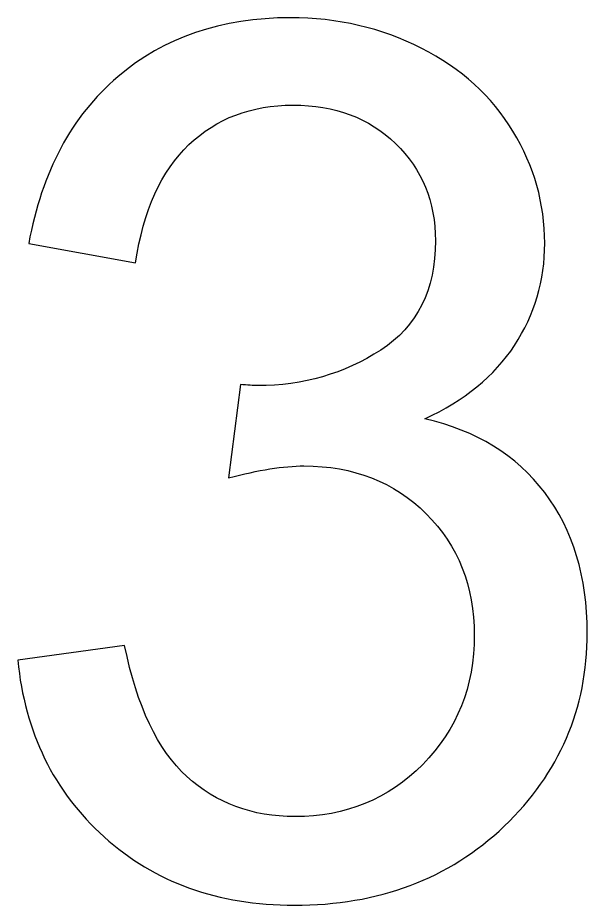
# Model space of a CAD drawing. Header units: centimetres. Extents: x -57 to 189, y -76 to 83.
# Drawn here: x -0.46 to 3.89, y 75.85 to 82.65 of the extents above; entities that cross this region are included whole.
import ezdxf

# ---------------------------------------------------------------- set-up
doc = ezdxf.new("R2010")
doc.units = ezdxf.units.CM
doc.header["$MEASUREMENT"] = 0
doc.layers.add('DEFAULT', color=7, linetype='Continuous')

msp = doc.modelspace()

# ---------------------------------------------------------------- linework, layer by layer
at = {"layer": 'DEFAULT', "color": 250}
msp.add_open_spline([(-0.46222, 77.73117), (-0.46222, 77.73117), (0.35529, 77.84265), (0.35529, 77.84265), (0.35529, 77.84265), (0.44974, 77.37815), (0.60767, 77.04372), (0.83217, 76.83934), (0.83217, 76.83934), (1.05668, 76.63496), (1.33228, 76.53277), (1.65897, 76.53277), (1.65897, 76.53277), (2.04605, 76.53277), (2.37275, 76.66593), (2.63596, 76.93224), (2.63596, 76.93224), (2.89917, 77.19855), (3.03078, 77.52834), (3.03078, 77.92161), (3.03078, 77.92161), (3.03078, 78.2963), (2.90846, 78.60596), (2.66228, 78.8506), (2.66228, 78.8506), (2.41765, 79.09368), (2.10644, 79.216), (1.7271, 79.216), (1.7271, 79.216), (1.57227, 79.216), (1.38028, 79.18503), (1.14958, 79.12465), (1.14958, 79.12465), (1.14958, 79.12465), (1.24093, 79.83997), (1.24093, 79.83997), (1.24093, 79.83997), (1.29512, 79.83378), (1.34002, 79.83068), (1.37254, 79.83068), (1.37254, 79.83068), (1.72246, 79.83068), (2.03521, 79.92203), (2.31546, 80.10318), (2.31546, 80.10318), (2.59416, 80.28434), (2.7335, 80.56303), (2.7335, 80.93927), (2.7335, 80.93927), (2.7335, 81.2381), (2.63131, 81.48583), (2.42849, 81.68246), (2.42849, 81.68246), (2.22566, 81.8791), (1.96399, 81.97664), (1.64349, 81.97664), (1.64349, 81.97664), (1.32454, 81.97664), (1.05978, 81.876), (0.84766, 81.67472), (0.84766, 81.67472), (0.63554, 81.47344), (0.49929, 81.17152), (0.4389, 80.76896), (0.4389, 80.76896), (0.4389, 80.76896), (-0.37861, 80.9176), (-0.37861, 80.9176), (-0.37861, 80.9176), (-0.27797, 81.4657), (-0.05191, 81.89149), (0.30265, 82.19341), (0.30265, 82.19341), (0.65567, 82.49533), (1.09694, 82.64551), (1.62336, 82.64551), (1.62336, 82.64551), (1.98567, 82.64551), (2.3201, 82.5681), (2.62512, 82.41172), (2.62512, 82.41172), (2.93169, 82.25689), (3.16548, 82.04477), (3.32651, 81.77691), (3.32651, 81.77691), (3.48908, 81.5075), (3.56959, 81.22261), (3.56959, 80.92069), (3.56959, 80.92069), (3.56959, 80.63425), (3.49218, 80.37414), (3.33889, 80.13879), (3.33889, 80.13879), (3.18406, 79.90345), (2.95491, 79.7161), (2.65299, 79.57676), (2.65299, 79.57676), (3.04626, 79.48695), (3.35128, 79.29806), (3.56959, 79.01162), (3.56959, 79.01162), (3.78636, 78.72673), (3.89474, 78.36752), (3.89474, 77.93864), (3.89474, 77.93864), (3.89474, 77.35802), (3.68262, 76.86411), (3.25993, 76.46), (3.25993, 76.46), (2.83569, 76.05589), (2.29998, 75.85461), (1.65278, 75.85461), (1.65278, 75.85461), (1.06907, 75.85461), (0.58444, 76.02957), (0.19891, 76.37794), (0.19891, 76.37794), (-0.18816, 76.72631), (-0.40802, 77.17687), (-0.46222, 77.73117)], degree=3, knots=[0, 0, 0, 0, 0.0322581, 0.0322581, 0.0322581, 0.0322581, 0.0645161, 0.0645161, 0.0645161, 0.0645161, 0.0967742, 0.0967742, 0.0967742, 0.0967742, 0.1290323, 0.1290323, 0.1290323, 0.1290323, 0.1612903, 0.1612903, 0.1612903, 0.1612903, 0.1935484, 0.1935484, 0.1935484, 0.1935484, 0.2258065, 0.2258065, 0.2258065, 0.2258065, 0.2580645, 0.2580645, 0.2580645, 0.2580645, 0.2903226, 0.2903226, 0.2903226, 0.2903226, 0.3225806, 0.3225806, 0.3225806, 0.3225806, 0.3548387, 0.3548387, 0.3548387, 0.3548387, 0.3870968, 0.3870968, 0.3870968, 0.3870968, 0.4193548, 0.4193548, 0.4193548, 0.4193548, 0.4516129, 0.4516129, 0.4516129, 0.4516129, 0.483871, 0.483871, 0.483871, 0.483871, 0.516129, 0.516129, 0.516129, 0.516129, 0.5483871, 0.5483871, 0.5483871, 0.5483871, 0.5806452, 0.5806452, 0.5806452, 0.5806452, 0.6129032, 0.6129032, 0.6129032, 0.6129032, 0.6451613, 0.6451613, 0.6451613, 0.6451613, 0.6774194, 0.6774194, 0.6774194, 0.6774194, 0.7096774, 0.7096774, 0.7096774, 0.7096774, 0.7419355, 0.7419355, 0.7419355, 0.7419355, 0.7741935, 0.7741935, 0.7741935, 0.7741935, 0.8064516, 0.8064516, 0.8064516, 0.8064516, 0.8387097, 0.8387097, 0.8387097, 0.8387097, 0.8709677, 0.8709677, 0.8709677, 0.8709677, 0.9032258, 0.9032258, 0.9032258, 0.9032258, 0.9354839, 0.9354839, 0.9354839, 0.9354839, 1, 1, 1, 1], dxfattribs=at)

doc.saveas('drawing.dxf')
